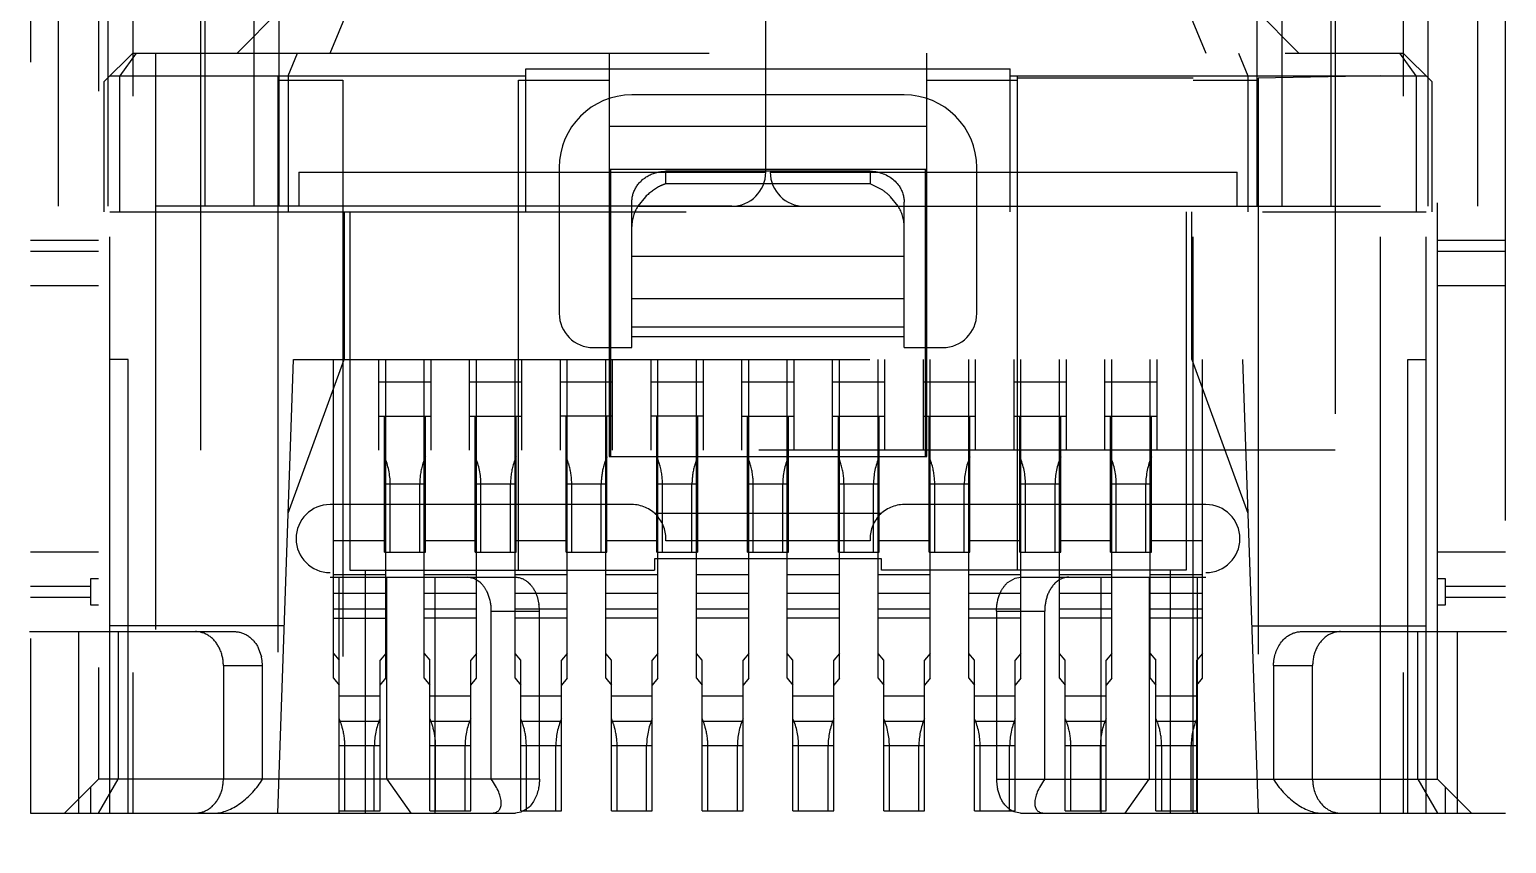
# Model space of a CAD drawing. Header units: inches. Extents: x 0 to 8.3, y 0 to 11.7.
# Drawn here: x 4.207 to 4.4632, y 4.5463 to 4.6876 of the extents above; entities that cross this region are included whole.
import ezdxf

# ---------------------------------------------------------------- set-up
doc = ezdxf.new("R2010")
doc.units = ezdxf.units.IN
doc.header["$LTSCALE"] = 0.7622047244
doc.header["$MEASUREMENT"] = 0
doc.linetypes.add('HIDDEN', pattern=[0.2, 0.1, -0.1])
doc.layers.add('DEFAULT_2', color=8, linetype='HIDDEN')

msp = doc.modelspace()

# ---------------------------------------------------------------- linework, layer by layer
at = {"layer": 'DEFAULT_2', "color": 8, "linetype": 'HIDDEN'}
for p, q in [((4.2071406761, 4.7819114483), (4.2071406761, 4.5515964921)), ((4.4512351643, 4.5575020039), (4.4512351643, 4.7819114483)), ((4.2189516998, 4.7768819834), (4.2189516998, 4.5575020039)), ((4.463046188, 4.0023838937), (4.463046188, 4.7768819834)), ((4.2248572116, 4.7760059409), (4.2248572116, 4.5515964921)), ((4.4453296525, 4.7760059365), (4.4453296525, 4.5515964921)), ((4.2366682352, 4.6145886181), (4.2366682352, 4.7208878307)), ((4.4335186289, 4.7208878307), (4.4335186289, 4.6145886181)), ((4.2120002336, 4.6569114527), (4.2120002336, 4.7149823144)), ((4.2205715522, 4.7149823144), (4.2205715522, 4.6569114527)), ((4.2373737679, 4.7149823144), (4.2373737679, 4.6569114527)), ((4.2459450866, 4.6569114527), (4.2459450866, 4.7149823144)), ((4.2502307459, 4.7149823144), (4.2502307459, 4.6569114527)), ((4.4199561182, 4.6569114527), (4.4199561182, 4.7149823144)), ((4.4242417775, 4.7149823144), (4.4242417775, 4.6569114527)), ((4.4328130962, 4.6569114527), (4.4328130962, 4.7149823144)), ((4.4496153118, 4.6569114527), (4.4496153118, 4.7149823144)), ((4.4581866305, 4.7149823144), (4.4581866305, 4.6569114527)), ((4.334699727, 4.6628169645), (4.334699727, 4.7078007739)), ((4.2504477628, 4.6909665708), (4.2429674478, 4.6834862559)), ((4.2591389255, 4.6834862559), (4.2622587864, 4.6909665708)), ((4.4079280777, 4.6909665708), (4.4110479386, 4.6834862559)), ((4.4272194163, 4.6834862559), (4.4197391013, 4.6909665708)), ((4.2248572116, 4.6834862559), (4.2199359517, 4.678564996)), ((4.225433773, 4.6834862559), (4.222649888, 4.679549248)), ((4.2248572116, 4.6834862559), (4.4453296525, 4.6834862559)), ((4.2287942194, 4.6834862559), (4.2287942194, 4.5515964921)), ((4.2518257155, 4.679549248), (4.2534564776, 4.6834862559)), ((4.3075343769, 4.6834862559), (4.3075343769, 4.6134640758)), ((4.3626524872, 4.6134640758), (4.3626524872, 4.6834862559)), ((4.4167303865, 4.6834862559), (4.4183611486, 4.679549248)), ((4.4413926446, 4.5515964921), (4.4413926446, 4.6834862559)), ((4.4475369759, 4.679549248), (4.444753091, 4.6834862559)), ((4.4502509124, 4.678564996), (4.4453296525, 4.6834862559)), ((4.2209202037, 4.679549248), (4.2930513862, 4.679549248)), ((4.2209202037, 4.5515964921), (4.2209202037, 4.679549248)), ((4.2226498881, 4.6559272008), (4.2226498881, 4.679549248)), ((4.2500141765, 4.679549248), (4.2500141765, 4.5515964921)), ((4.2518257155, 4.679549248), (4.2518257155, 4.6559272008)), ((4.2930513862, 4.6807303504), (4.3771354779, 4.6807303504)), ((4.2930513862, 4.6559272008), (4.2930513862, 4.6807303504)), ((4.3771354779, 4.6559272008), (4.3771354779, 4.6807303504)), ((4.3771354779, 4.679549248), (4.4492666604, 4.679549248)), ((4.3784005187, 4.5937790364), (4.3784005187, 4.679549248)), ((4.40885379, 4.5515964921), (4.40885379, 4.679549248)), ((4.4183611486, 4.679549248), (4.4183611486, 4.6559272008)), ((4.4413926446, 4.679549248), (4.4201726876, 4.6791555472)), ((4.447536976, 4.679549248), (4.447536976, 4.6559272008)), ((4.4492666604, 4.5515964921), (4.4492666604, 4.679549248)), ((4.2199359517, 4.6559272008), (4.2199359517, 4.678564996)), ((4.2500141765, 4.6787618464), (4.2613330741, 4.6787618464)), ((4.2613330741, 4.6787618464), (4.2613330741, 4.5515964921)), ((4.2917863454, 4.6787618464), (4.3075343769, 4.6787618464)), ((4.2917863454, 4.5937790364), (4.2917863454, 4.6787618464)), ((4.3626524872, 4.6787618464), (4.3784005187, 4.6787618464)), ((4.40885379, 4.6791555472), (4.3784005187, 4.6791555472)), ((4.40885379, 4.6787618464), (4.4201726876, 4.6787618464)), ((4.4201726876, 4.6791555472), (4.4201726876, 4.5515964921)), ((4.4502509124, 4.678564996), (4.4502509124, 4.6559272008)), ((4.3587154793, 4.6762209673), (4.3114713848, 4.6762209673)), ((4.3075343769, 4.6708218449), (4.3626524872, 4.6708218449)), ((4.2536813074, 4.6628169645), (4.334699727, 4.6628169645)), ((4.2536813074, 4.6628169645), (4.2536813074, 4.6569114527)), ((4.2988729596, 4.6636225421), (4.2988729596, 4.6382911494)), ((4.3075343769, 4.6633301889), (4.3626524872, 4.6633301889)), ((4.3078162178, 4.6134640758), (4.3078162178, 4.6633301889)), ((4.3528099675, 4.6629728827), (4.3173768966, 4.6629728827)), ((4.3173768966, 4.6608102211), (4.3173768966, 4.6629728827)), ((4.3354871286, 4.6628169645), (4.4165055567, 4.6628169645)), ((4.3528099675, 4.6629728827), (4.3528099675, 4.6608102211)), ((4.3623706463, 4.6633301889), (4.3623706463, 4.6134640758)), ((4.3713139045, 4.6382911494), (4.3713139045, 4.6636225421)), ((4.4165055567, 4.6569114527), (4.4165055567, 4.6628169645)), ((4.3528099675, 4.6608102211), (4.3173768966, 4.6608102211)), ((4.3546755995, 4.6598929593), (4.3528099675, 4.6608102211)), ((4.3287942152, 4.6569114527), (4.2070155436, 4.6569114527)), ((4.3114713848, 4.6323856376), (4.3114713848, 4.6576206713)), ((4.3138366491, 4.6585568581), (4.312489609, 4.6568989474)), ((4.312489609, 4.6568989474), (4.3576972551, 4.6568989474)), ((4.3413926404, 4.6569114527), (4.4631713205, 4.6569114527)), ((4.3576972551, 4.6568989474), (4.3563506434, 4.6585571872)), ((4.3587154793, 4.6323856376), (4.3587154793, 4.6576206713)), ((4.2209202037, 4.6559272008), (4.4492666604, 4.6559272008)), ((4.2615553232, 4.6559272008), (4.2615553232, 4.6303270433)), ((4.2625141765, 4.6559272008), (4.2625141765, 4.5937790364)), ((4.4076726876, 4.6559272008), (4.4076726876, 4.5937790364)), ((4.4086315409, 4.6303270433), (4.4086315409, 4.6559272008)), ((4.2071406761, 4.6510059409), (4.2189516998, 4.6510059409)), ((4.2189516998, 4.649037437), (4.2071406761, 4.649037437)), ((4.4512351643, 4.6510059409), (4.463046188, 4.6510059409)), ((4.463046188, 4.649037437), (4.4512351643, 4.649037437)), ((4.3587154793, 4.6481779419), (4.3114713848, 4.6481779419)), ((4.2071406761, 4.6431319252), (4.2189516998, 4.6431319252)), ((4.4512351643, 4.6431319252), (4.463046188, 4.6431319252)), ((4.3114713848, 4.6408849311), (4.3587154793, 4.6408849311)), ((4.3587154793, 4.6358933768), (4.3114713848, 4.6358933768)), ((4.3587154793, 4.6342295254), (4.3114713848, 4.6342295254)), ((4.3047784714, 4.6323856376), (4.3114713848, 4.6323856376)), ((4.3587154793, 4.6323856376), (4.3654083927, 4.6323856376)), ((4.22406981, 4.6303366496), (4.2209202037, 4.6303366496)), ((4.22406981, 4.5515964921), (4.22406981, 4.6303366496)), ((4.2500175075, 4.5515964921), (4.2527668389, 4.6303270433)), ((4.2518341505, 4.6036183409), (4.2615553232, 4.6303270433)), ((4.2527668389, 4.6303270433), (4.4174200252, 4.6303270433)), ((4.2596997313, 4.5749874017), (4.2596997313, 4.6303270433)), ((4.267573747, 4.6145886181), (4.267573747, 4.6303270433)), ((4.2687548494, 4.5749874017), (4.2687548494, 4.6303270433)), ((4.2754477628, 4.5749874017), (4.2754477628, 4.6303270433)), ((4.2766288651, 4.6145886181), (4.2766288651, 4.6303270433)), ((4.2833217785, 4.6145886181), (4.2833217785, 4.6303270433)), ((4.2845028809, 4.5749874017), (4.2845028809, 4.6303270433)), ((4.2911957943, 4.5749874017), (4.2911957943, 4.6303270433)), ((4.2923768966, 4.6145886181), (4.2923768966, 4.6303270433)), ((4.29906981, 4.6145886181), (4.29906981, 4.6303270433)), ((4.3002509124, 4.5749874017), (4.3002509124, 4.6303270433)), ((4.3069438257, 4.5749874017), (4.3069438257, 4.6303270433)), ((4.3081249281, 4.6145886181), (4.3081249281, 4.6303270433)), ((4.3148178415, 4.6145886181), (4.3148178415, 4.6303270433)), ((4.3159989439, 4.5749874017), (4.3159989439, 4.6303270433)), ((4.3226918572, 4.5749874017), (4.3226918572, 4.6303270433)), ((4.3238729596, 4.6145886181), (4.3238729596, 4.6303270433)), ((4.330565873, 4.6145886181), (4.330565873, 4.6303270433)), ((4.3317469754, 4.5749874017), (4.3317469754, 4.6303270433)), ((4.3384398887, 4.5749874017), (4.3384398887, 4.6303270433)), ((4.3396209911, 4.6145886181), (4.3396209911, 4.6303270433)), ((4.3463139045, 4.6145886181), (4.3463139045, 4.6303270433)), ((4.3474950068, 4.5749874017), (4.3474950068, 4.6303270433)), ((4.3541879202, 4.5749874017), (4.3541879202, 4.6303270433)), ((4.3553690226, 4.6145886181), (4.3553690226, 4.6303270433)), ((4.362061936, 4.6145886181), (4.362061936, 4.6303270433)), ((4.3632430383, 4.5749874017), (4.3632430383, 4.6303270433)), ((4.3699359517, 4.5749874017), (4.3699359517, 4.6303270433)), ((4.3711170541, 4.6145886181), (4.3711170541, 4.6303270433)), ((4.3778099675, 4.6145886181), (4.3778099675, 4.6303270433)), ((4.3789910698, 4.5749874017), (4.3789910698, 4.6303270433)), ((4.3856839832, 4.5749874017), (4.3856839832, 4.6303270433)), ((4.3868650856, 4.6145886181), (4.3868650856, 4.6303270433)), ((4.393557999, 4.6145886181), (4.393557999, 4.6303270433)), ((4.3947391013, 4.5749874017), (4.3947391013, 4.6303270433)), ((4.4014320147, 4.5749874017), (4.4014320147, 4.6303270433)), ((4.4026131171, 4.6145886181), (4.4026131171, 4.6303270433)), ((4.4086315409, 4.6303270433), (4.4183527136, 4.6036183409)), ((4.4104871328, 4.5749874017), (4.4104871328, 4.6303270433)), ((4.4174200252, 4.6303270433), (4.4201693566, 4.5515964921)), ((4.4461170541, 4.6303366496), (4.4492666604, 4.6303366496)), ((4.4461170541, 4.5515964921), (4.4461170541, 4.6303366496)), ((4.2766288651, 4.6263996387), (4.267573747, 4.6263996387)), ((4.2923768966, 4.6263996387), (4.2833217785, 4.6263996387)), ((4.3081249281, 4.6263996387), (4.29906981, 4.6263996387)), ((4.3238729596, 4.6263996387), (4.3148178415, 4.6263996387)), ((4.3396209911, 4.6263996387), (4.330565873, 4.6263996387)), ((4.3553690226, 4.6263996387), (4.3463139045, 4.6263996387)), ((4.3711170541, 4.6263996387), (4.362061936, 4.6263996387)), ((4.3868650856, 4.6263996387), (4.3778099675, 4.6263996387)), ((4.4026131171, 4.6263996387), (4.393557999, 4.6263996387)), ((4.267573747, 4.6204941299), (4.2766288651, 4.6204941299)), ((4.268557999, 4.5968720826), (4.268557999, 4.6204941299)), ((4.2756446131, 4.5968720826), (4.2756446131, 4.6204941299)), ((4.2833217785, 4.6204941299), (4.2923768966, 4.6204941299)), ((4.2843060305, 4.5968720826), (4.2843060305, 4.6204941299)), ((4.2913926446, 4.5968720826), (4.2913926446, 4.6204941299)), ((4.3081249281, 4.6204941299), (4.29906981, 4.6204941299)), ((4.300054062, 4.5968720826), (4.300054062, 4.6204941299)), ((4.3071406761, 4.5968720826), (4.3071406761, 4.6204941299)), ((4.3238729596, 4.6204941299), (4.3148178415, 4.6204941299)), ((4.3158020935, 4.5968720826), (4.3158020935, 4.6204941299)), ((4.3228887076, 4.6204941299), (4.3228887076, 4.5968720826)), ((4.330565873, 4.6204941299), (4.3396209911, 4.6204941299)), ((4.331550125, 4.5968720826), (4.331550125, 4.6204941299)), ((4.3386367391, 4.5968720826), (4.3386367391, 4.6204941299)), ((4.3463139045, 4.6204941299), (4.3553690226, 4.6204941299)), ((4.3472981565, 4.5968720826), (4.3472981565, 4.6204941299)), ((4.3543847706, 4.5968720826), (4.3543847706, 4.6204941299)), ((4.362061936, 4.6204941299), (4.3711170541, 4.6204941299)), ((4.363046188, 4.5968720826), (4.363046188, 4.6204941299)), ((4.3701328021, 4.5968720826), (4.3701328021, 4.6204941299)), ((4.3778099675, 4.6204941299), (4.3868650856, 4.6204941299)), ((4.3787942194, 4.5968720826), (4.3787942194, 4.6204941299)), ((4.3858808336, 4.5968720826), (4.3858808336, 4.6204941299)), ((4.393557999, 4.6204941299), (4.4026131171, 4.6204941299)), ((4.3945422509, 4.5968720826), (4.3945422509, 4.6204941299)), ((4.4016288651, 4.5968720826), (4.4016288651, 4.6204941299)), ((4.4335186289, 4.6145886181), (4.2366682352, 4.6145886181)), ((4.3075343769, 4.6134640758), (4.3626524872, 4.6134640758)), ((4.2756446131, 4.6086831063), (4.268557999, 4.6086831063)), ((4.2695422509, 4.5968720826), (4.2695422509, 4.6086831063)), ((4.2746603612, 4.5968720826), (4.2746603612, 4.6086831063)), ((4.2913926446, 4.6086831063), (4.2843060305, 4.6086831063)), ((4.2852902824, 4.5968720826), (4.2852902824, 4.6086831063)), ((4.2904083927, 4.5968720826), (4.2904083927, 4.6086831063)), ((4.3071406761, 4.6086831063), (4.300054062, 4.6086831063)), ((4.3010383139, 4.5968720826), (4.3010383139, 4.6086831063)), ((4.3061564242, 4.5968720826), (4.3061564242, 4.6086831063)), ((4.3228887076, 4.6086831063), (4.3158020935, 4.6086831063)), ((4.3167863454, 4.5968720826), (4.3167863454, 4.6086831063)), ((4.3219044557, 4.5968720826), (4.3219044557, 4.6086831063)), ((4.3386367391, 4.6086831063), (4.331550125, 4.6086831063)), ((4.3325343769, 4.5968720826), (4.3325343769, 4.6086831063)), ((4.3376524872, 4.5968720826), (4.3376524872, 4.6086831063)), ((4.3543847706, 4.6086831063), (4.3472981565, 4.6086831063)), ((4.3482824084, 4.5968720826), (4.3482824084, 4.6086831063)), ((4.3534005187, 4.5968720826), (4.3534005187, 4.6086831063)), ((4.3701328021, 4.6086831063), (4.363046188, 4.6086831063)), ((4.3640304399, 4.5968720826), (4.3640304399, 4.6086831063)), ((4.3691485502, 4.5968720826), (4.3691485502, 4.6086831063)), ((4.3858808336, 4.6086831063), (4.3787942194, 4.6086831063)), ((4.3797784714, 4.5968720826), (4.3797784714, 4.6086831063)), ((4.3848965817, 4.5968720826), (4.3848965817, 4.6086831063)), ((4.4016288651, 4.6086831063), (4.3945422509, 4.6086831063)), ((4.3955265029, 4.5968720826), (4.3955265029, 4.6086831063)), ((4.4006446131, 4.5968720826), (4.4006446131, 4.6086831063)), ((4.3114713848, 4.6051397992), (4.2591091801, 4.6051397992)), ((4.411077684, 4.6051397992), (4.3587154793, 4.6051397992)), ((4.3547005033, 4.603564996), (4.3154863608, 4.603564996)), ((4.2687548494, 4.5988405866), (4.2596997313, 4.5988405866)), ((4.2845028809, 4.5988405866), (4.2754477628, 4.5988405866)), ((4.3002509124, 4.5988405866), (4.2911957943, 4.5988405866)), ((4.3159989439, 4.5988405866), (4.3069438257, 4.5988405866)), ((4.3528099675, 4.5988405866), (4.3173768966, 4.5988405866)), ((4.3632430383, 4.5988405866), (4.3541879202, 4.5988405866)), ((4.3789910698, 4.5988405866), (4.3699359517, 4.5988405866)), ((4.3947391013, 4.5988405866), (4.3856839832, 4.5988405866)), ((4.4104871328, 4.5988405866), (4.4014320147, 4.5988405866)), ((4.2189516998, 4.5968720826), (4.2071406761, 4.5968720826)), ((4.268557999, 4.5968720826), (4.2756446131, 4.5968720826)), ((4.2843060305, 4.5968720826), (4.2913926446, 4.5968720826)), ((4.300054062, 4.5968720826), (4.3071406761, 4.5968720826)), ((4.3547784714, 4.5957475404), (4.3154083927, 4.5957475404)), ((4.3154083927, 4.5957475404), (4.3154083927, 4.5937790364)), ((4.3158020935, 4.5968720826), (4.3228887076, 4.5968720826)), ((4.331550125, 4.5968720826), (4.3386367391, 4.5968720826)), ((4.3472981565, 4.5968720826), (4.3543847706, 4.5968720826)), ((4.3547784714, 4.5937790364), (4.3547784714, 4.5957475404)), ((4.363046188, 4.5968720826), (4.3701328021, 4.5968720826)), ((4.3787942194, 4.5968720826), (4.3858808336, 4.5968720826)), ((4.3945422509, 4.5968720826), (4.4016288651, 4.5968720826)), ((4.463046188, 4.5968720826), (4.4512351643, 4.5968720826)), ((4.2591091801, 4.592541374), (4.2912591269, 4.592541374)), ((4.2687548494, 4.5929350748), (4.2596997313, 4.5929350748)), ((4.2606052935, 4.592541374), (4.2606052935, 4.5515964921)), ((4.2625141765, 4.5937790364), (4.3154083927, 4.5937790364)), ((4.265270082, 4.5515964921), (4.265270082, 4.5937790364)), ((4.2689569484, 4.5575020039), (4.2689569484, 4.592541374)), ((4.2845028809, 4.5929350748), (4.2754477628, 4.5929350748)), ((4.2773086033, 4.592541374), (4.2773086033, 4.5515964921)), ((4.2841934755, 4.5922500633), (4.282907472, 4.592541374)), ((4.3002509124, 4.5929350748), (4.2911957943, 4.5929350748)), ((4.3159989439, 4.5929350748), (4.3069438257, 4.5929350748)), ((4.3317469754, 4.5929350748), (4.3226918572, 4.5929350748)), ((4.3474950068, 4.5929350748), (4.3384398887, 4.5929350748)), ((4.3632430383, 4.5929350748), (4.3541879202, 4.5929350748)), ((4.4076726876, 4.5937790364), (4.3547784714, 4.5937790364)), ((4.3789910698, 4.5929350748), (4.3699359517, 4.5929350748)), ((4.3767397733, 4.591665327), (4.3779890799, 4.592386584)), ((4.3779890799, 4.592386584), (4.3789277372, 4.592541374)), ((4.3789277372, 4.592541374), (4.411077684, 4.592541374)), ((4.3947391013, 4.5929350748), (4.3856839832, 4.5929350748)), ((4.3928782609, 4.5515964921), (4.3928782609, 4.592541374)), ((4.4012299158, 4.592541374), (4.4012299158, 4.5575020039)), ((4.4104871328, 4.5929350748), (4.4014320147, 4.5929350748)), ((4.4049167821, 4.5515964921), (4.4049167821, 4.5937790364)), ((4.4095815706, 4.592541374), (4.4095815706, 4.5515964921)), ((4.2071406761, 4.5909665708), (4.217573747, 4.5909665708)), ((4.217573747, 4.5923101919), (4.2189516998, 4.5923101919)), ((4.217573747, 4.5876544459), (4.217573747, 4.5923101919)), ((4.2596997313, 4.589762087), (4.2687548494, 4.589762087)), ((4.2754477628, 4.589762087), (4.2845028809, 4.589762087)), ((4.2850954359, 4.591665327), (4.2841934755, 4.5922500633)), ((4.2911957943, 4.589762087), (4.3002509124, 4.589762087)), ((4.3069438257, 4.589762087), (4.3159989439, 4.589762087)), ((4.3226918572, 4.589762087), (4.3317469754, 4.589762087)), ((4.3384398887, 4.589762087), (4.3474950068, 4.589762087)), ((4.3541879202, 4.589762087), (4.3632430383, 4.589762087)), ((4.3699359517, 4.589762087), (4.3789910698, 4.589762087)), ((4.3856839832, 4.589762087), (4.3947391013, 4.589762087)), ((4.4014320147, 4.589762087), (4.4104871328, 4.589762087)), ((4.4512351643, 4.5923101919), (4.4526131171, 4.5923101919)), ((4.4526131171, 4.5923101919), (4.4526131171, 4.5876544459)), ((4.4526131171, 4.5909665708), (4.463046188, 4.5909665708)), ((4.217573747, 4.5889980669), (4.2071406761, 4.5889980669)), ((4.2189516998, 4.5876544459), (4.217573747, 4.5876544459)), ((4.2950263313, 4.5891777762), (4.2953396377, 4.5878745508)), ((4.4526131171, 4.5876544459), (4.4512351643, 4.5876544459)), ((4.463046188, 4.5889980669), (4.4526131171, 4.5889980669)), ((4.2596997313, 4.587029563), (4.2687548494, 4.587029563)), ((4.2596997313, 4.5854496984), (4.2687548494, 4.5854496984)), ((4.2754477628, 4.587029563), (4.2845028809, 4.587029563)), ((4.2845028809, 4.5854530131), (4.2754477628, 4.5854530131)), ((4.2870832994, 4.5866358622), (4.2954349543, 4.5866358622)), ((4.2870832994, 4.5575020039), (4.2870832994, 4.5866358622)), ((4.2911957943, 4.587029563), (4.3002509124, 4.587029563)), ((4.3002509124, 4.5854530131), (4.2911957943, 4.5854530131)), ((4.2954349543, 4.5575020039), (4.2954349543, 4.5866358622)), ((4.3069438257, 4.587029563), (4.3159989439, 4.587029563)), ((4.3159989439, 4.5854530131), (4.3069438257, 4.5854530131)), ((4.3226918572, 4.587029563), (4.3317469754, 4.587029563)), ((4.3317469754, 4.5854530131), (4.3226918572, 4.5854530131)), ((4.3384398887, 4.587029563), (4.3474950068, 4.587029563)), ((4.3474950068, 4.5854530131), (4.3384398887, 4.5854530131)), ((4.3541879202, 4.587029563), (4.3632430383, 4.587029563)), ((4.3632430383, 4.5854530131), (4.3541879202, 4.5854530131)), ((4.3699359517, 4.587029563), (4.3789910698, 4.587029563)), ((4.3789910698, 4.5854530131), (4.3699359517, 4.5854530131)), ((4.3747519098, 4.5866358622), (4.3831035647, 4.5866358622)), ((4.3747519098, 4.5866358622), (4.3747519098, 4.5575020039)), ((4.3831035647, 4.5575020039), (4.3831035647, 4.5866358622)), ((4.3856839832, 4.587029563), (4.3947391013, 4.587029563)), ((4.3947391013, 4.5854530131), (4.3856839832, 4.5854530131)), ((4.4014320147, 4.587029563), (4.4104871328, 4.587029563)), ((4.4104871328, 4.5854530131), (4.4014320147, 4.5854530131)), ((4.206959597, 4.5830925551), (4.2425316419, 4.5830925551)), ((4.2155348408, 4.5515964921), (4.2155348408, 4.5830925551)), ((4.2511517451, 4.5840768071), (4.2209202037, 4.5840768071)), ((4.2223093656, 4.5830925551), (4.2223093656, 4.5575020039)), ((4.419035119, 4.5840768071), (4.4492666604, 4.5840768071)), ((4.4276552222, 4.5830925551), (4.4632272671, 4.5830925551)), ((4.4478774985, 4.5575020039), (4.4478774985, 4.5830925551)), ((4.4546520233, 4.5830925551), (4.4546520233, 4.5515964921)), ((4.2466515383, 4.5802812915), (4.2471964943, 4.5787357309)), ((4.2405946291, 4.5771870433), (4.2473691539, 4.5771870433)), ((4.2405946291, 4.5771870433), (4.2405946291, 4.5575020039)), ((4.2473691539, 4.5575020039), (4.2473691539, 4.5771870433)), ((4.2596997313, 4.5793064197), (4.2606839832, 4.5781437663)), ((4.2606839832, 4.5520077436), (4.2606839832, 4.5781437663)), ((4.2687548494, 4.5793064197), (4.2677705974, 4.5781437663)), ((4.2677705974, 4.5520077436), (4.2677705974, 4.5781437663)), ((4.2754477628, 4.5793064197), (4.2764320147, 4.5781437663)), ((4.2764320147, 4.5520077436), (4.2764320147, 4.5781437663)), ((4.2845028809, 4.5793064197), (4.2835186289, 4.5781437663)), ((4.2835186289, 4.5520077436), (4.2835186289, 4.5781437663)), ((4.2921800462, 4.5781437663), (4.2911957943, 4.5793064197)), ((4.2921800462, 4.5520077436), (4.2921800462, 4.5781437663)), ((4.3002509124, 4.5793064197), (4.2992666604, 4.5781437663)), ((4.2992666604, 4.5520077436), (4.2992666604, 4.5781437663)), ((4.3079280777, 4.5781437663), (4.3069438257, 4.5793064197)), ((4.3079280777, 4.5520077436), (4.3079280777, 4.5781437663)), ((4.3159989439, 4.5793064197), (4.3150146919, 4.5781437663)), ((4.3150146919, 4.5520077436), (4.3150146919, 4.5781437663)), ((4.3236761092, 4.5781437663), (4.3226918572, 4.5793064197)), ((4.3236761092, 4.5520077436), (4.3236761092, 4.5781437663)), ((4.3317469754, 4.5793064197), (4.3307627234, 4.5781437663)), ((4.3307627234, 4.5520077436), (4.3307627234, 4.5781437663)), ((4.3394241407, 4.5781437663), (4.3384398887, 4.5793064197)), ((4.3394241407, 4.5520077436), (4.3394241407, 4.5781437663)), ((4.3474950068, 4.5793064197), (4.3465107549, 4.5781437663)), ((4.3465107549, 4.5520077436), (4.3465107549, 4.5781437663)), ((4.3551721722, 4.5781437663), (4.3541879202, 4.5793064197)), ((4.3551721722, 4.5520077436), (4.3551721722, 4.5781437663)), ((4.3632430383, 4.5793064197), (4.3622587864, 4.5781437663)), ((4.3622587864, 4.5520077436), (4.3622587864, 4.5781437663)), ((4.3709202037, 4.5781437663), (4.3699359517, 4.5793064197)), ((4.3709202037, 4.5520077436), (4.3709202037, 4.5781437663)), ((4.3789910698, 4.5793064197), (4.3780068179, 4.5781437663)), ((4.3780068179, 4.5520077436), (4.3780068179, 4.5781437663)), ((4.3866682352, 4.5781437663), (4.3856839832, 4.5793064197)), ((4.3866682352, 4.5520077436), (4.3866682352, 4.5781437663)), ((4.3947391013, 4.5793064197), (4.3937548494, 4.5781437663)), ((4.3937548494, 4.5520077436), (4.3937548494, 4.5781437663)), ((4.4014320147, 4.5793064197), (4.4024162667, 4.5781437663)), ((4.4024162667, 4.5520077436), (4.4024162667, 4.5781437663)), ((4.4104871328, 4.5793064197), (4.4095028809, 4.5781437663)), ((4.4095028809, 4.5520077436), (4.4095028809, 4.5781437663)), ((4.4228177102, 4.5771870433), (4.429592235, 4.5771870433)), ((4.4228177102, 4.5771870433), (4.4228177102, 4.5575020039)), ((4.429592235, 4.5575020039), (4.429592235, 4.5771870433)), ((4.2596997313, 4.5749874017), (4.2606839832, 4.5738247484)), ((4.2677705974, 4.5738247484), (4.2687548494, 4.5749874017)), ((4.2754477628, 4.5749874017), (4.2764320147, 4.5738247484)), ((4.2835186289, 4.5738247484), (4.2845028809, 4.5749874017)), ((4.2911957943, 4.5749874017), (4.2921800462, 4.5738247484)), ((4.3002509124, 4.5749874017), (4.2992666604, 4.5738247484)), ((4.3069438257, 4.5749874017), (4.3079280777, 4.5738247484)), ((4.3159989439, 4.5749874017), (4.3150146919, 4.5738247484)), ((4.3226918572, 4.5749874017), (4.3236761092, 4.5738247484)), ((4.3317469754, 4.5749874017), (4.3307627234, 4.5738247484)), ((4.3384398887, 4.5749874017), (4.3394241407, 4.5738247484)), ((4.3474950068, 4.5749874017), (4.3465107549, 4.5738247484)), ((4.3541879202, 4.5749874017), (4.3551721722, 4.5738247484)), ((4.3632430383, 4.5749874017), (4.3622587864, 4.5738247484)), ((4.3699359517, 4.5749874017), (4.3709202037, 4.5738247484)), ((4.3789910698, 4.5749874017), (4.3780068179, 4.5738247484)), ((4.3856839832, 4.5749874017), (4.3866682352, 4.5738247484)), ((4.3947391013, 4.5749874017), (4.3937548494, 4.5738247484)), ((4.4014320147, 4.5749874017), (4.4024162667, 4.5738247484)), ((4.4095028809, 4.5738247484), (4.4104871328, 4.5749874017)), ((4.2677705974, 4.5718955114), (4.2606839832, 4.5718955114)), ((4.2835186289, 4.5718955114), (4.2764320147, 4.5718955114)), ((4.2992666604, 4.5718955114), (4.2921800462, 4.5718955114)), ((4.3150146919, 4.5718955114), (4.3079280777, 4.5718955114)), ((4.3307627234, 4.5718955114), (4.3236761092, 4.5718955114)), ((4.3465107549, 4.5718955114), (4.3394241407, 4.5718955114)), ((4.3622587864, 4.5718955114), (4.3551721722, 4.5718955114)), ((4.3780068179, 4.5718955114), (4.3709202037, 4.5718955114)), ((4.3937548494, 4.5718955114), (4.3866682352, 4.5718955114)), ((4.4095028809, 4.5718955114), (4.4024162667, 4.5718955114)), ((4.2606839832, 4.5675764935), (4.2677705974, 4.5675764935)), ((4.2764320147, 4.5675764935), (4.2835186289, 4.5675764935)), ((4.2921800462, 4.5675764935), (4.2992666604, 4.5675764935)), ((4.3079280777, 4.5675764935), (4.3150146919, 4.5675764935)), ((4.3236761092, 4.5675764935), (4.3307627234, 4.5675764935)), ((4.3394241407, 4.5675764935), (4.3465107549, 4.5675764935)), ((4.3551721722, 4.5675764935), (4.3622587864, 4.5675764935)), ((4.3709202037, 4.5675764935), (4.3780068179, 4.5675764935)), ((4.3866682352, 4.5675764935), (4.3937548494, 4.5675764935)), ((4.4024162667, 4.5675764935), (4.4095028809, 4.5675764935)), ((4.2677705974, 4.5632574756), (4.2606839832, 4.5632574756)), ((4.2616682352, 4.5520077436), (4.2616682352, 4.5632574756)), ((4.2667863454, 4.5520077436), (4.2667863454, 4.5632574756)), ((4.2835186289, 4.5632574756), (4.2764320147, 4.5632574756)), ((4.2774162667, 4.5520077436), (4.2774162667, 4.5632574756)), ((4.2825343769, 4.5520077436), (4.2825343769, 4.5632574756)), ((4.2992666604, 4.5632574756), (4.2921800462, 4.5632574756)), ((4.2931642982, 4.5520077436), (4.2931642982, 4.5632574756)), ((4.2982824084, 4.5520077436), (4.2982824084, 4.5632574756)), ((4.3150146919, 4.5632574756), (4.3079280777, 4.5632574756)), ((4.3089123297, 4.5520077436), (4.3089123297, 4.5632574756)), ((4.3140304399, 4.5520077436), (4.3140304399, 4.5632574756)), ((4.3307627234, 4.5632574756), (4.3236761092, 4.5632574756)), ((4.3246603612, 4.5520077436), (4.3246603612, 4.5632574756)), ((4.3297784714, 4.5520077436), (4.3297784714, 4.5632574756)), ((4.3465107549, 4.5632574756), (4.3394241407, 4.5632574756)), ((4.3404083927, 4.5520077436), (4.3404083927, 4.5632574756)), ((4.3455265029, 4.5520077436), (4.3455265029, 4.5632574756)), ((4.3622587864, 4.5632574756), (4.3551721722, 4.5632574756)), ((4.3561564242, 4.5520077436), (4.3561564242, 4.5632574756)), ((4.3612745344, 4.5520077436), (4.3612745344, 4.5632574756)), ((4.3780068179, 4.5632574756), (4.3709202037, 4.5632574756)), ((4.3719044557, 4.5520077436), (4.3719044557, 4.5632574756)), ((4.3770225659, 4.5520077436), (4.3770225659, 4.5632574756)), ((4.3937548494, 4.5632574756), (4.3866682352, 4.5632574756)), ((4.3876524872, 4.5520077436), (4.3876524872, 4.5632574756)), ((4.3927705974, 4.5520077436), (4.3927705974, 4.5632574756)), ((4.4095028809, 4.5632574756), (4.4024162667, 4.5632574756)), ((4.4034005187, 4.5520077436), (4.4034005187, 4.5632574756)), ((4.4085186289, 4.5520077436), (4.4085186289, 4.5632574756)), ((4.2189516998, 4.5575020039), (4.213046188, 4.5515964921)), ((4.2189221032, 4.5515964921), (4.2223093656, 4.5575020039)), ((4.2954349543, 4.5575020039), (4.2189516998, 4.5575020039)), ((4.268956948, 4.5575020039), (4.2731327753, 4.5515964921)), ((4.3747519098, 4.5575020039), (4.4512351643, 4.5575020039)), ((4.3970540884, 4.5515964921), (4.4012299158, 4.5575020039)), ((4.4478774989, 4.5575020039), (4.4512647616, 4.5515964921)), ((4.4512351643, 4.5575020039), (4.4571406761, 4.5515964921)), ((4.217573747, 4.5515964921), (4.217573747, 4.5561240512)), ((4.3753713685, 4.5544077557), (4.3749252648, 4.5558323991)), ((4.4526131171, 4.5561240512), (4.4526131171, 4.5515964921)), ((4.2071406761, 4.5515964921), (4.2912591269, 4.5515964921)), ((4.2606839832, 4.5520077436), (4.2677705974, 4.5520077436)), ((4.2764320147, 4.5520077436), (4.2835186289, 4.5520077436)), ((4.292230374, 4.5517622172), (4.2912591269, 4.5515964921)), ((4.2921800462, 4.5520077436), (4.2992666604, 4.5520077436)), ((4.2934470908, 4.552472539), (4.292230374, 4.5517622172)), ((4.3079280777, 4.5520077436), (4.3150146919, 4.5520077436)), ((4.3236761092, 4.5520077436), (4.3307627234, 4.5520077436)), ((4.3394241407, 4.5520077436), (4.3465107549, 4.5520077436)), ((4.3551721722, 4.5520077436), (4.3622587864, 4.5520077436)), ((4.3709202037, 4.5520077436), (4.3780068179, 4.5520077436)), ((4.3789277372, 4.5515964921), (4.3777750858, 4.5518287936)), ((4.3789277372, 4.5515964921), (4.463046188, 4.5515964921)), ((4.3866682352, 4.5520077436), (4.3937548494, 4.5520077436)), ((4.4024162667, 4.5520077436), (4.4095028809, 4.5520077436))]:
    msp.add_line(p, q, dxfattribs=at)
for centre, radius, start, end in [((4.3114713848, 4.6636225421), 0.0125984252, 90, 180), ((4.3587154793, 4.6636225421), 0.0125984252, 0, 90), ((4.3287942152, 4.6628169645), 0.0059055118, 270, 360), ((4.3413926404, 4.6628169645), 0.0059055118, 180, 270), ((4.3492229194, 4.6513372274), 0.0101455541, 45.3683278263, 57.4901040676), ((4.3047784714, 4.6382911494), 0.0059055118, 180, 270), ((4.3654083927, 4.6382911494), 0.0059055118, 270, 360), ((4.2591091801, 4.5992342874), 0.0059055118, 90, 270), ((4.3114713848, 4.5992342874), 0.0059055118, 356.2678620101, 90), ((4.3587154793, 4.5992342874), 0.0059055118, 90, 183.7260961465), ((4.411077684, 4.5992342874), 0.0059055118, 270, 90), ((4.2872664516, 4.5866303104), 0.0081685046, 0.0389417786, 8.7614963873), ((4.2402556079, 4.5771779389), 0.0071135518, 0.0733307957, 12.6496785008), ((4.3829353149, 4.5575078847), 0.0081834072, 180.0411741752, 191.8143850833)]:
    msp.add_arc(centre, radius, start, end, dxfattribs=at)
for centre, major_axis, ratio, start_param, end_param in [((4.3173768966, 4.6533845799), (-0, 0.0062605999), 0.9432820939, 0.9747840747, 1.5707963268), ((4.3528099675, 4.6533845799), (0, 0.0062605999), 0.9432820939, 4.7123889804, 5.3084012324), ((4.2577312273, 4.6086831063), (0, 0.0118110236), 1, 4.7123889803, 5.1235268427), ((4.2864713848, 4.6086831063), (-0, 0.0118110236), 1, 1.1596584645, 1.2662142905), ((4.2734792588, 4.6086831063), (0, 0.0118110236), 1, 4.7123889803, 5.1235268427), ((4.3022194163, 4.6086831063), (-0, 0.0118110236), 1, 1.1596584645, 1.2662142905), ((4.2892272903, 4.6086831063), (0.0118110236, 0), 1, 0.2758401981, 0.4111378623), ((4.3179674478, 4.6086831063), (-0, 0.0118110236), 1, 1.1596584645, 1.2973524071), ((4.3049753218, 4.6086831063), (0, 0.0118110236), 1, -1.2669691743, -1.1596584645), ((4.3337154793, 4.6086831063), (0, 0.0118110236), 1, 1.1596584645, 1.2973524071), ((4.3207233533, 4.6086831063), (0, 0.0118110236), 1, -1.2669691743, -1.1596584645), ((4.3494635108, 4.6086831063), (0, 0.0118110236), 1, 1.1596584645, 1.5707963269), ((4.3364713848, 4.6086831063), (0, 0.0118110236), 1, -1.2669691743, -1.1596584645), ((4.3652115423, 4.6086831063), (0, 0.0118110236), 1, 1.1596584645, 1.5707963269), ((4.3522194163, 4.6086831063), (0, 0.0118110236), 1, -1.2669691743, -1.1596584645), ((4.3809595738, 4.6086831063), (0, 0.0118110236), 1, 1.1596584645, 1.5707963269), ((4.3679674478, 4.6086831063), (0, 0.0118110236), 1, 4.7123889803, 5.1235268427), ((4.3967076053, 4.6086831063), (0, 0.0118110236), 1, 1.1596584645, 1.5707963269), ((4.3837154793, 4.6086831063), (0, 0.0118110236), 1, 4.7123889803, 5.1235268427), ((4.4124556368, 4.6086831063), (0, 0.0118110236), 1, 1.1596584645, 1.5707963269), ((4.2864713848, 4.6086831063), (0.0118110236, 0), 1, 2.8370106173, 3.1415926537), ((4.3022194163, 4.6086831063), (0.0118110236, 0), 1, 2.8370106173, 3.1415926537), ((4.2892272903, 4.6086831063), (0, 0.0118110236), 1, -1.5707963269, -1.2949561287), ((4.3179674478, 4.6086831063), (0.0118110236, 0), 1, 2.8681487339, 3.1415926537), ((4.3049753218, 4.6086831063), (0.0118110236, -0), 1, -1e-10, 0.3038271525), ((4.3337154793, 4.6086831063), (0.0118110236, 0), 1, 2.8681487339, 3.1415926537), ((4.3207233533, 4.6086831063), (0.0118110236, 0), 1, -1e-10, 0.3038271525), ((4.3364713848, 4.6086831063), (0.0118110236, 0), 1, -1e-10, 0.3038271525), ((4.3522194163, 4.6086831063), (0.0118110236, 0), 1, -1e-10, 0.3038271525), ((4.2498572116, 4.5632574756), (0.0118110236, -0), 1, 0.2758401981, 0.4111378623), ((4.2785973691, 4.5632574756), (0.0118110236, -0), 1, 9.0136400984, 9.4247779596), ((4.2656052431, 4.5632574756), (0.0118110236, 0), 1, 0.2758401981, 0.4111378623), ((4.2943454006, 4.5632574756), (0.0118110236, 0), 1, 9.0136400984, 9.4247779596), ((4.2813532746, 4.5632574756), (0.0118110236, -0), 1, 0.2758401981, 0.4111378623), ((4.310093432, 4.5632574756), (0.0118110236, -0), 1, 9.0136400984, 9.4247779596), ((4.2971013061, 4.5632574756), (0.0118110236, -0), 1, 0.2758401981, 0.4111378623), ((4.3258414635, 4.5632574756), (0.0118110236, 0), 1, 9.0136400984, 9.4247779596), ((4.3128493376, 4.5632574756), (0.0118110236, -0), 1, 0.2758401981, 0.4111378623), ((4.341589495, 4.5632574756), (0.0118110236, -0), 1, 9.0136400984, 9.4247779596), ((4.3285973691, 4.5632574756), (0, 0.0118110236), 1, 4.7123889815, 5.1235268427), ((4.3573375265, 4.5632574756), (0.0118110236, 0), 1, 9.0136400984, 9.4247779596), ((4.3443454006, 4.5632574756), (0, 0.0118110236), 1, 4.7123889815, 5.1235268427), ((4.373085558, 4.5632574756), (0.0118110236, 0), 1, 9.0136400984, 9.4247779596), ((4.360093432, 4.5632574756), (0, 0.0118110236), 1, 4.7123889815, 5.1235268427), ((4.3888335895, 4.5632574756), (0.0118110236, 0), 1, 9.0136400984, 9.4247779596), ((4.3758414635, 4.5632574756), (0.0118110236, -0), 1, 0.2758401981, 0.4111378623), ((4.404581621, 4.5632574756), (0.0118110236, 0), 1, 9.0136400984, 9.4247779596), ((4.391589495, 4.5632574756), (0.0118110236, 0), 1, 0.2758401981, 0.4111378623), ((4.4203296525, 4.5632574756), (0.0118110236, 0), 1, 9.0136400984, 9.4247779596), ((4.2498572116, 4.5632574756), (-0, 0.0118110236), 1, -1.5707963257, -1.2949561287), ((4.2656052431, 4.5632574756), (0, 0.0118110236), 1, -1.5707963257, -1.2949561287), ((4.2813532746, 4.5632574756), (0, 0.0118110236), 1, -1.5707963257, -1.2949561287), ((4.2971013061, 4.5632574756), (-0, 0.0118110236), 1, -1.5707963257, -1.2949561287), ((4.3128493376, 4.5632574756), (-0, 0.0118110236), 1, -1.5707963257, -1.2949561287), ((4.3758414635, 4.5632574756), (-0, 0.0118110236), 1, -1.5707963257, -1.2949561287), ((4.391589495, 4.5632574756), (-0, 0.0118110236), 1, -1.5707963257, -1.2949561287), ((4.2425316419, 4.5575020039), (0.005238253, 0.005238253), 0.5205670506, 3.6215581979, 5.1923545247), ((4.282907472, 4.5575020039), (-0.0054559815, 0.0054559815), 0.4142135624, 2.7488935719, 4.3196898987), ((4.3872793921, 4.5575020039), (0.0054559815, 0.0054559815), 0.4142135624, -4.3196898987, -2.7488935719), ((4.4276552222, 4.5575020039), (-0.005238253, 0.005238253), 0.5205670506, 1.0908307825, 2.6616271093)]:
    msp.add_ellipse(centre, major_axis=major_axis, ratio=ratio, start_param=start_param, end_param=end_param, dxfattribs=at)
for points, knots in [([(4.3114713848, 4.6576206713), (4.3114713848, 4.6585262509), (4.3120221314, 4.6604081812), (4.3134560059, 4.6617208339), (4.3142826484, 4.6621789145)], [0, 0, 0, 0, 0.4893280833, 1, 1, 1, 1]), ([(4.3528099675, 4.6629728827), (4.3533078076, 4.6629728827), (4.3552198285, 4.6627590309), (4.3570439142, 4.6616041851), (4.3578394323, 4.6604250126)], [0, 0, 0, 0, 0.2592557497, 1, 1, 1, 1]), ([(4.3173768966, 4.6608102211), (4.3170658714, 4.6607028968), (4.3157696285, 4.6601552784), (4.3146015774, 4.6593137991), (4.3138366491, 4.6585568581)], [0, 0, 0, 0, 0.2341522931, 1, 1, 1, 1]), ([(4.2865525921, 4.58951697), (4.286467843, 4.5897325048), (4.2861091477, 4.5905241178), (4.285578167, 4.5912479114), (4.2850954359, 4.591665327)], [0, 0, 0, 0, 0.2662746982, 1, 1, 1, 1]), ([(4.2932963777, 4.5917908404), (4.2934885879, 4.5916396849), (4.2942564716, 4.5909124227), (4.2947698087, 4.5899446462), (4.2950263313, 4.5891777762)], [0, 0, 0, 0, 0.232182229, 1, 1, 1, 1]), ([(4.3752826171, 4.58951697), (4.3753673662, 4.5897325048), (4.3757260615, 4.5905241178), (4.3762570422, 4.5912479114), (4.3767397733, 4.591665327)], [0, 0, 0, 0, 0.2662746982, 1, 1, 1, 1]), ([(4.3856490734, 4.5920708182), (4.3854179876, 4.5919331542), (4.3844790272, 4.5912224329), (4.3838576394, 4.5901537733), (4.3835560445, 4.5893049574)], [0, 0, 0, 0, 0.2299420307, 1, 1, 1, 1]), ([(4.2425316419, 4.5830925551), (4.2433571045, 4.5830925551), (4.2451119455, 4.5825040071), (4.2462469941, 4.5810889969), (4.2466515383, 4.5802812915)], [0, 0, 0, 0, 0.4774733168, 1, 1, 1, 1]), ([(4.4228177102, 4.5771870433), (4.4228177102, 4.5776842635), (4.4230069017, 4.5795509395), (4.4240134254, 4.5813901176), (4.4251205625, 4.5822165081)], [0, 0, 0, 0, 0.2646523141, 1, 1, 1, 1]), ([(4.4344297471, 4.5830925551), (4.4336042844, 4.5830925551), (4.4318494435, 4.5825040071), (4.4307143949, 4.5810889969), (4.4303098507, 4.5802812915)], [0, 0, 0, 0, 0.4774733168, 1, 1, 1, 1]), ([(4.2954349543, 4.5575020039), (4.2954349543, 4.5570054895), (4.2952736386, 4.5551912491), (4.2944558156, 4.5533447794), (4.2934470908, 4.552472539)], [0, 0, 0, 0, 0.2713112732, 1, 1, 1, 1]), ([(4.429592235, 4.5575020039), (4.429592235, 4.5570047837), (4.4297814266, 4.5551381077), (4.4307879503, 4.5532989296), (4.4318950873, 4.552472539)], [0, 0, 0, 0, 0.2646523141, 1, 1, 1, 1]), ([(4.235757117, 4.5515964921), (4.2365825797, 4.5515964921), (4.2383374206, 4.5521850401), (4.2394724692, 4.5536000502), (4.2398770134, 4.5544077557)], [0, 0, 0, 0, 0.4774733168, 1, 1, 1, 1]), ([(4.3777750858, 4.5518287936), (4.3775213585, 4.5519318693), (4.3764690919, 4.5525157193), (4.3757360826, 4.5535641896), (4.3753713685, 4.5544077557)], [0, 0, 0, 0, 0.229579841, 1, 1, 1, 1])]:
    msp.add_open_spline(points, degree=3, knots=knots, dxfattribs=at)
for points in [[(4.3142826484, 4.6621789145), (4.3152140337, 4.6626950379), (4.3163120671, 4.6629728827), (4.3173768966, 4.6629728827)], [(4.3578394323, 4.6604250126), (4.3583871408, 4.659613161), (4.3587154793, 4.6586000015), (4.3587154793, 4.6576206713)], [(4.2912591269, 4.592541374), (4.2919828282, 4.592541374), (4.2927275098, 4.5922382025), (4.2932963777, 4.5917908404)], [(4.3872793921, 4.592541374), (4.3867137693, 4.592541374), (4.3861350046, 4.5923603005), (4.3856490734, 4.5920708182)], [(4.2870832994, 4.5866358622), (4.2870832994, 4.5876123885), (4.2869099341, 4.5886081739), (4.2865525921, 4.58951697)], [(4.3747519098, 4.5866358622), (4.3747519098, 4.5876123885), (4.3749252751, 4.5886081739), (4.3752826171, 4.58951697)], [(4.3835560445, 4.5893049574), (4.3832539178, 4.5884546449), (4.3831035647, 4.5875382545), (4.3831035647, 4.5866358622)], [(4.2382917768, 4.5822165081), (4.237575406, 4.5827512225), (4.2366510446, 4.5830925551), (4.235757117, 4.5830925551)], [(4.239979828, 4.5800681511), (4.239602301, 4.5808969531), (4.2390216171, 4.5816717398), (4.2382917768, 4.5822165081)], [(4.4251205625, 4.5822165081), (4.4258369332, 4.5827512225), (4.4267612947, 4.5830925551), (4.4276552222, 4.5830925551)], [(4.2405946291, 4.5771870433), (4.2405946291, 4.5781690346), (4.2403868926, 4.5791745038), (4.239979828, 4.5800681511)], [(4.4303098507, 4.5802812915), (4.4298356967, 4.5793346045), (4.429592235, 4.5782458342), (4.429592235, 4.5771870433)], [(4.2398770134, 4.5544077557), (4.2403511674, 4.5553544426), (4.2405946291, 4.556443213), (4.2405946291, 4.5575020039)], [(4.4318950873, 4.552472539), (4.4326114581, 4.5519378247), (4.4335358195, 4.5515964921), (4.4344297471, 4.5515964921)]]:
    msp.add_open_spline(points, degree=3, dxfattribs=at)

doc.saveas('drawing.dxf')
